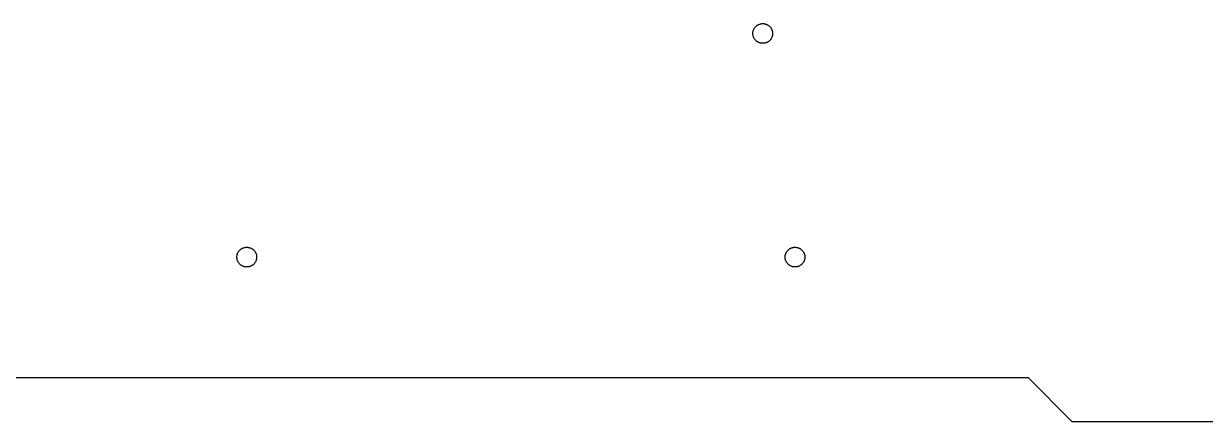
# Model space of a CAD drawing. Header units: metres. Extents: x 4 to 972, y 4 to 512.
# Drawn here: x 165.7 to 327.3, y 4 to 58.5 of the extents above; entities that cross this region are included whole.
import ezdxf

# ---------------------------------------------------------------- set-up
doc = ezdxf.new("R2010")
doc.units = ezdxf.units.M

msp = doc.modelspace()

# ---------------------------------------------------------------- linework, layer by layer
for p, q in [((265.923, 58.172), (265.976, 58.2128)), ((265.976, 58.2128), (266.03, 58.251)), ((266.03, 58.251), (266.086, 58.2865)), ((266.086, 58.2865), (266.143, 58.3191)), ((266.143, 58.3191), (266.203, 58.3489)), ((266.203, 58.3489), (266.263, 58.3758)), ((266.263, 58.3758), (266.325, 58.3996)), ((266.325, 58.3996), (266.388, 58.4204)), ((266.388, 58.4204), (266.452, 58.4381)), ((266.452, 58.4381), (266.517, 58.4526)), ((266.517, 58.4526), (266.582, 58.464)), ((266.582, 58.464), (266.648, 58.4721)), ((266.648, 58.4721), (266.714, 58.4769)), ((266.714, 58.4769), (266.78, 58.4786)), ((266.78, 58.4786), (266.846, 58.4769)), ((266.846, 58.4769), (266.912, 58.4721)), ((266.912, 58.4721), (266.978, 58.464)), ((266.978, 58.464), (267.043, 58.4526)), ((267.043, 58.4526), (267.108, 58.4381)), ((267.108, 58.4381), (267.172, 58.4204)), ((267.172, 58.4204), (267.235, 58.3996)), ((267.235, 58.3996), (267.297, 58.3758)), ((267.297, 58.3758), (267.357, 58.3489)), ((267.357, 58.3489), (267.417, 58.3191)), ((267.417, 58.3191), (267.474, 58.2865)), ((267.474, 58.2865), (267.53, 58.251)), ((267.53, 58.251), (267.584, 58.2128)), ((267.584, 58.2128), (267.637, 58.172)), ((265.43, 57.1282), (265.431, 57.1945)), ((265.431, 57.0619), (265.43, 57.1282)), ((265.431, 57.1945), (265.436, 57.2606)), ((265.436, 56.9958), (265.431, 57.0619)), ((265.436, 57.2606), (265.444, 57.3263)), ((265.444, 56.9301), (265.436, 56.9958)), ((265.444, 57.3263), (265.456, 57.3916)), ((265.456, 56.8647), (265.444, 56.9301)), ((265.456, 57.3916), (265.47, 57.4563)), ((265.47, 56.8001), (265.456, 56.8647)), ((265.47, 57.4563), (265.488, 57.5202)), ((265.488, 56.7362), (265.47, 56.8001)), ((265.488, 57.5202), (265.509, 57.5831)), ((265.509, 56.6733), (265.488, 56.7362)), ((265.509, 57.5831), (265.532, 57.645)), ((265.532, 56.6114), (265.509, 56.6733)), ((265.532, 57.645), (265.559, 57.7056)), ((265.559, 56.5508), (265.532, 56.6114)), ((265.559, 57.7056), (265.589, 57.7648)), ((265.589, 57.7648), (265.622, 57.8224)), ((265.622, 57.8224), (265.657, 57.8784)), ((265.657, 57.8784), (265.695, 57.9326)), ((265.695, 57.9326), (265.736, 57.9849)), ((265.736, 57.9849), (265.779, 58.035)), ((265.779, 58.035), (265.825, 58.0831)), ((265.825, 58.0831), (265.873, 58.1288)), ((265.873, 58.1288), (265.923, 58.172)), ((267.637, 58.172), (267.687, 58.1288)), ((267.687, 58.1288), (267.735, 58.0831)), ((267.735, 58.0831), (267.781, 58.035)), ((267.781, 58.035), (267.824, 57.9849)), ((267.824, 57.9849), (267.865, 57.9326)), ((267.865, 57.9326), (267.903, 57.8784)), ((267.903, 57.8784), (267.938, 57.8224)), ((267.938, 57.8224), (267.971, 57.7648)), ((267.971, 57.7648), (268.001, 57.7056)), ((268.001, 57.7056), (268.028, 57.645)), ((268.028, 56.6114), (268.001, 56.5508)), ((268.028, 57.645), (268.051, 57.5831)), ((268.051, 56.6733), (268.028, 56.6114)), ((268.051, 57.5831), (268.072, 57.5202)), ((268.072, 56.7362), (268.051, 56.6733)), ((268.072, 57.5202), (268.09, 57.4563)), ((268.09, 56.8001), (268.072, 56.7362)), ((268.09, 57.4563), (268.104, 57.3916)), ((268.104, 56.8647), (268.09, 56.8001)), ((268.104, 57.3916), (268.116, 57.3263)), ((268.116, 56.9301), (268.104, 56.8647)), ((268.116, 57.3263), (268.124, 57.2606)), ((268.124, 56.9958), (268.116, 56.9301)), ((268.124, 57.2606), (268.129, 57.1945)), ((268.129, 57.0619), (268.124, 56.9958)), ((268.129, 57.1945), (268.13, 57.1282)), ((268.13, 57.1282), (268.129, 57.0619)), ((265.589, 56.4916), (265.559, 56.5508)), ((265.622, 56.434), (265.589, 56.4916)), ((265.657, 56.378), (265.622, 56.434)), ((265.695, 56.3238), (265.657, 56.378)), ((265.736, 56.2715), (265.695, 56.3238)), ((265.779, 56.2213), (265.736, 56.2715)), ((265.825, 56.1733), (265.779, 56.2213)), ((265.873, 56.1276), (265.825, 56.1733)), ((265.923, 56.0843), (265.873, 56.1276)), ((265.976, 56.0436), (265.923, 56.0843)), ((266.03, 56.0054), (265.976, 56.0436)), ((266.086, 55.9699), (266.03, 56.0054)), ((266.143, 55.9373), (266.086, 55.9699)), ((266.203, 55.9075), (266.143, 55.9373)), ((266.263, 55.8806), (266.203, 55.9075)), ((266.325, 55.8568), (266.263, 55.8806)), ((266.388, 55.836), (266.325, 55.8568)), ((266.452, 55.8183), (266.388, 55.836)), ((266.517, 55.8038), (266.452, 55.8183)), ((266.582, 55.7924), (266.517, 55.8038)), ((266.648, 55.7843), (266.582, 55.7924)), ((266.714, 55.7794), (266.648, 55.7843)), ((266.78, 55.7778), (266.714, 55.7794)), ((266.846, 55.7794), (266.78, 55.7778)), ((266.912, 55.7843), (266.846, 55.7794)), ((266.978, 55.7924), (266.912, 55.7843)), ((267.043, 55.8038), (266.978, 55.7924)), ((267.108, 55.8183), (267.043, 55.8038)), ((267.172, 55.836), (267.108, 55.8183)), ((267.235, 55.8568), (267.172, 55.836)), ((267.297, 55.8806), (267.235, 55.8568)), ((267.357, 55.9075), (267.297, 55.8806)), ((267.417, 55.9373), (267.357, 55.9075)), ((267.474, 55.9699), (267.417, 55.9373)), ((267.53, 56.0054), (267.474, 55.9699)), ((267.584, 56.0436), (267.53, 56.0054)), ((267.637, 56.0843), (267.584, 56.0436)), ((267.687, 56.1276), (267.637, 56.0843)), ((267.735, 56.1733), (267.687, 56.1276)), ((267.781, 56.2213), (267.735, 56.1733)), ((267.824, 56.2715), (267.781, 56.2213)), ((267.865, 56.3238), (267.824, 56.2715)), ((267.903, 56.378), (267.865, 56.3238)), ((267.938, 56.434), (267.903, 56.378)), ((267.971, 56.4916), (267.938, 56.434)), ((268.001, 56.5508), (267.971, 56.4916)), ((195.239, 27.4548), (195.287, 27.5005)), ((195.287, 27.5005), (195.337, 27.5439)), ((195.337, 27.5439), (195.389, 27.5846)), ((195.389, 27.5846), (195.443, 27.6228)), ((195.443, 27.6228), (195.499, 27.6582)), ((195.499, 27.6582), (195.557, 27.6909)), ((195.557, 27.6909), (195.616, 27.7207)), ((195.616, 27.7207), (195.677, 27.7476)), ((195.677, 27.7476), (195.738, 27.7714)), ((195.738, 27.7714), (195.801, 27.7922)), ((195.801, 27.7922), (195.865, 27.8099)), ((195.865, 27.8099), (195.93, 27.8244)), ((195.93, 27.8244), (195.995, 27.8358)), ((195.995, 27.8358), (196.061, 27.8439)), ((196.061, 27.8439), (196.127, 27.8487)), ((196.127, 27.8487), (196.193, 27.8504)), ((196.193, 27.8504), (196.26, 27.8487)), ((196.26, 27.8487), (196.326, 27.8439)), ((196.326, 27.8439), (196.392, 27.8358)), ((196.392, 27.8358), (196.457, 27.8244)), ((196.457, 27.8244), (196.521, 27.8099)), ((196.521, 27.8099), (196.585, 27.7922)), ((196.585, 27.7922), (196.648, 27.7714)), ((196.648, 27.7714), (196.71, 27.7476)), ((196.71, 27.7476), (196.771, 27.7207)), ((196.771, 27.7207), (196.83, 27.6909)), ((196.83, 27.6909), (196.888, 27.6582)), ((196.888, 27.6582), (196.944, 27.6228)), ((196.944, 27.6228), (196.998, 27.5846)), ((196.998, 27.5846), (197.05, 27.5439)), ((197.05, 27.5439), (197.1, 27.5005)), ((197.1, 27.5005), (197.148, 27.4548)), ((270.239, 27.4548), (270.287, 27.5005)), ((270.287, 27.5005), (270.337, 27.5439)), ((270.337, 27.5439), (270.389, 27.5846)), ((270.389, 27.5846), (270.443, 27.6228)), ((270.443, 27.6228), (270.499, 27.6582)), ((270.499, 27.6582), (270.557, 27.6909)), ((270.557, 27.6909), (270.616, 27.7207)), ((270.616, 27.7207), (270.677, 27.7476)), ((270.677, 27.7476), (270.738, 27.7714)), ((270.738, 27.7714), (270.801, 27.7922)), ((270.801, 27.7922), (270.865, 27.8099)), ((270.865, 27.8099), (270.93, 27.8244)), ((270.93, 27.8244), (270.995, 27.8358)), ((270.995, 27.8358), (271.061, 27.8439)), ((271.061, 27.8439), (271.127, 27.8487)), ((271.127, 27.8487), (271.193, 27.8504)), ((271.193, 27.8504), (271.26, 27.8487)), ((271.26, 27.8487), (271.326, 27.8439)), ((271.326, 27.8439), (271.392, 27.8358)), ((271.392, 27.8358), (271.457, 27.8244)), ((271.457, 27.8244), (271.521, 27.8099)), ((271.521, 27.8099), (271.585, 27.7922)), ((271.585, 27.7922), (271.648, 27.7714)), ((271.648, 27.7714), (271.71, 27.7476)), ((271.71, 27.7476), (271.771, 27.7207)), ((271.771, 27.7207), (271.83, 27.6909)), ((271.83, 27.6909), (271.888, 27.6582)), ((271.888, 27.6582), (271.944, 27.6228)), ((271.944, 27.6228), (271.998, 27.5846)), ((271.998, 27.5846), (272.05, 27.5439)), ((272.05, 27.5439), (272.1, 27.5005)), ((272.1, 27.5005), (272.148, 27.4548)), ((194.843, 26.5), (194.845, 26.5663)), ((194.845, 26.4337), (194.843, 26.5)), ((194.845, 26.5663), (194.85, 26.6324)), ((194.85, 26.3676), (194.845, 26.4337)), ((194.85, 26.6324), (194.858, 26.6981)), ((194.858, 26.3018), (194.85, 26.3676)), ((194.858, 26.6981), (194.869, 26.7634)), ((194.869, 26.2365), (194.858, 26.3018)), ((194.869, 26.7634), (194.883, 26.8281)), ((194.883, 26.1719), (194.869, 26.2365)), ((194.883, 26.8281), (194.901, 26.892)), ((194.901, 26.108), (194.883, 26.1719)), ((194.901, 26.892), (194.922, 26.9549)), ((194.922, 26.0451), (194.901, 26.108)), ((194.922, 26.9549), (194.946, 27.0168)), ((194.946, 25.9832), (194.922, 26.0451)), ((194.946, 27.0168), (194.973, 27.0773)), ((194.973, 25.9226), (194.946, 25.9832)), ((194.973, 27.0773), (195.002, 27.1366)), ((195.002, 25.8634), (194.973, 25.9226)), ((195.002, 27.1366), (195.035, 27.1942)), ((195.035, 27.1942), (195.071, 27.2502)), ((195.071, 27.2502), (195.109, 27.3044)), ((195.109, 27.3044), (195.15, 27.3567)), ((195.15, 27.3567), (195.193, 27.4068)), ((195.193, 27.4068), (195.239, 27.4548)), ((197.148, 27.4548), (197.194, 27.4068)), ((197.194, 27.4068), (197.237, 27.3567)), ((197.237, 27.3567), (197.278, 27.3044)), ((197.278, 27.3044), (197.316, 27.2502)), ((197.316, 27.2502), (197.352, 27.1942)), ((197.352, 27.1942), (197.384, 27.1366)), ((197.384, 27.1366), (197.414, 27.0773)), ((197.414, 25.9226), (197.384, 25.8634)), ((197.414, 27.0773), (197.441, 27.0168)), ((197.441, 25.9832), (197.414, 25.9226)), ((197.441, 27.0168), (197.465, 26.9549)), ((197.465, 26.0451), (197.441, 25.9832)), ((197.465, 26.9549), (197.486, 26.892)), ((197.486, 26.108), (197.465, 26.0451)), ((197.486, 26.892), (197.503, 26.8281)), ((197.503, 26.1719), (197.486, 26.108)), ((197.503, 26.8281), (197.518, 26.7634)), ((197.518, 26.2365), (197.503, 26.1719)), ((197.518, 26.7634), (197.529, 26.6981)), ((197.529, 26.3018), (197.518, 26.2365)), ((197.529, 26.6981), (197.537, 26.6324)), ((197.537, 26.3676), (197.529, 26.3018)), ((197.537, 26.6324), (197.542, 26.5663)), ((197.542, 26.4337), (197.537, 26.3676)), ((197.542, 26.5663), (197.544, 26.5)), ((197.544, 26.5), (197.542, 26.4337)), ((269.843, 26.5), (269.845, 26.5663)), ((269.845, 26.4337), (269.843, 26.5)), ((269.845, 26.5663), (269.85, 26.6324)), ((269.85, 26.3676), (269.845, 26.4337)), ((269.85, 26.6324), (269.858, 26.6981)), ((269.858, 26.3018), (269.85, 26.3676)), ((269.858, 26.6981), (269.869, 26.7634)), ((269.869, 26.2365), (269.858, 26.3018)), ((269.869, 26.7634), (269.883, 26.8281)), ((269.883, 26.1719), (269.869, 26.2365)), ((269.883, 26.8281), (269.901, 26.892)), ((269.901, 26.108), (269.883, 26.1719)), ((269.901, 26.892), (269.922, 26.9549)), ((269.922, 26.0451), (269.901, 26.108)), ((269.922, 26.9549), (269.946, 27.0168)), ((269.946, 25.9832), (269.922, 26.0451)), ((269.946, 27.0168), (269.973, 27.0773)), ((269.973, 25.9226), (269.946, 25.9832)), ((269.973, 27.0773), (270.002, 27.1366)), ((270.002, 25.8634), (269.973, 25.9226)), ((270.002, 27.1366), (270.035, 27.1942)), ((270.035, 27.1942), (270.071, 27.2502)), ((270.071, 27.2502), (270.109, 27.3044)), ((270.109, 27.3044), (270.15, 27.3567)), ((270.15, 27.3567), (270.193, 27.4068)), ((270.193, 27.4068), (270.239, 27.4548)), ((272.148, 27.4548), (272.194, 27.4068)), ((272.194, 27.4068), (272.237, 27.3567)), ((272.237, 27.3567), (272.278, 27.3044)), ((272.278, 27.3044), (272.316, 27.2502)), ((272.316, 27.2502), (272.352, 27.1942)), ((272.352, 27.1942), (272.384, 27.1366)), ((272.384, 27.1366), (272.414, 27.0773)), ((272.414, 25.9226), (272.384, 25.8634)), ((272.414, 27.0773), (272.441, 27.0168)), ((272.441, 25.9832), (272.414, 25.9226)), ((272.441, 27.0168), (272.465, 26.9549)), ((272.465, 26.0451), (272.441, 25.9832)), ((272.465, 26.9549), (272.486, 26.892)), ((272.486, 26.108), (272.465, 26.0451)), ((272.486, 26.892), (272.503, 26.8281)), ((272.503, 26.1719), (272.486, 26.108)), ((272.503, 26.8281), (272.518, 26.7634)), ((272.518, 26.2365), (272.503, 26.1719)), ((272.518, 26.7634), (272.529, 26.6981)), ((272.529, 26.3018), (272.518, 26.2365)), ((272.529, 26.6981), (272.537, 26.6324)), ((272.537, 26.3676), (272.529, 26.3018)), ((272.537, 26.6324), (272.542, 26.5663)), ((272.542, 26.4337), (272.537, 26.3676)), ((272.542, 26.5663), (272.544, 26.5)), ((272.544, 26.5), (272.542, 26.4337)), ((195.035, 25.8058), (195.002, 25.8634)), ((195.071, 25.7498), (195.035, 25.8058)), ((195.109, 25.6956), (195.071, 25.7498)), ((195.15, 25.6433), (195.109, 25.6956)), ((195.193, 25.5931), (195.15, 25.6433)), ((195.239, 25.5451), (195.193, 25.5931)), ((195.287, 25.4994), (195.239, 25.5451)), ((195.337, 25.4561), (195.287, 25.4994)), ((195.389, 25.4154), (195.337, 25.4561)), ((195.443, 25.3772), (195.389, 25.4154)), ((195.499, 25.3417), (195.443, 25.3772)), ((195.557, 25.3091), (195.499, 25.3417)), ((195.616, 25.2793), (195.557, 25.3091)), ((195.677, 25.2524), (195.616, 25.2793)), ((195.738, 25.2286), (195.677, 25.2524)), ((195.801, 25.2078), (195.738, 25.2286)), ((195.865, 25.1901), (195.801, 25.2078)), ((195.93, 25.1756), (195.865, 25.1901)), ((195.995, 25.1642), (195.93, 25.1756)), ((196.061, 25.1561), (195.995, 25.1642)), ((196.127, 25.1512), (196.061, 25.1561)), ((196.193, 25.1496), (196.127, 25.1512)), ((196.26, 25.1512), (196.193, 25.1496)), ((196.326, 25.1561), (196.26, 25.1512)), ((196.392, 25.1642), (196.326, 25.1561)), ((196.457, 25.1756), (196.392, 25.1642)), ((196.521, 25.1901), (196.457, 25.1756)), ((196.585, 25.2078), (196.521, 25.1901)), ((196.648, 25.2286), (196.585, 25.2078)), ((196.71, 25.2524), (196.648, 25.2286)), ((196.771, 25.2793), (196.71, 25.2524)), ((196.83, 25.3091), (196.771, 25.2793)), ((196.888, 25.3417), (196.83, 25.3091)), ((196.944, 25.3772), (196.888, 25.3417)), ((196.998, 25.4154), (196.944, 25.3772)), ((197.05, 25.4561), (196.998, 25.4154)), ((197.1, 25.4994), (197.05, 25.4561)), ((197.148, 25.5451), (197.1, 25.4994)), ((197.194, 25.5931), (197.148, 25.5451)), ((197.237, 25.6433), (197.194, 25.5931)), ((197.278, 25.6956), (197.237, 25.6433)), ((197.316, 25.7498), (197.278, 25.6956)), ((197.352, 25.8058), (197.316, 25.7498)), ((197.384, 25.8634), (197.352, 25.8058)), ((270.035, 25.8058), (270.002, 25.8634)), ((270.071, 25.7498), (270.035, 25.8058)), ((270.109, 25.6956), (270.071, 25.7498)), ((270.15, 25.6433), (270.109, 25.6956)), ((270.193, 25.5931), (270.15, 25.6433)), ((270.239, 25.5451), (270.193, 25.5931)), ((270.287, 25.4994), (270.239, 25.5451)), ((270.337, 25.4561), (270.287, 25.4994)), ((270.389, 25.4154), (270.337, 25.4561)), ((270.443, 25.3772), (270.389, 25.4154)), ((270.499, 25.3417), (270.443, 25.3772)), ((270.557, 25.3091), (270.499, 25.3417)), ((270.616, 25.2793), (270.557, 25.3091)), ((270.677, 25.2524), (270.616, 25.2793)), ((270.738, 25.2286), (270.677, 25.2524)), ((270.801, 25.2078), (270.738, 25.2286)), ((270.865, 25.1901), (270.801, 25.2078)), ((270.93, 25.1756), (270.865, 25.1901)), ((270.995, 25.1642), (270.93, 25.1756)), ((271.061, 25.1561), (270.995, 25.1642)), ((271.127, 25.1512), (271.061, 25.1561)), ((271.193, 25.1496), (271.127, 25.1512)), ((271.26, 25.1512), (271.193, 25.1496)), ((271.326, 25.1561), (271.26, 25.1512)), ((271.392, 25.1642), (271.326, 25.1561)), ((271.457, 25.1756), (271.392, 25.1642)), ((271.521, 25.1901), (271.457, 25.1756)), ((271.585, 25.2078), (271.521, 25.1901)), ((271.648, 25.2286), (271.585, 25.2078)), ((271.71, 25.2524), (271.648, 25.2286)), ((271.771, 25.2793), (271.71, 25.2524)), ((271.83, 25.3091), (271.771, 25.2793)), ((271.888, 25.3417), (271.83, 25.3091)), ((271.944, 25.3772), (271.888, 25.3417)), ((271.998, 25.4154), (271.944, 25.3772)), ((272.05, 25.4561), (271.998, 25.4154)), ((272.1, 25.4994), (272.05, 25.4561)), ((272.148, 25.5451), (272.1, 25.4994)), ((272.194, 25.5931), (272.148, 25.5451)), ((272.237, 25.6433), (272.194, 25.5931)), ((272.278, 25.6956), (272.237, 25.6433)), ((272.316, 25.7498), (272.278, 25.6956)), ((272.352, 25.8058), (272.316, 25.7498)), ((272.384, 25.8634), (272.352, 25.8058)), ((60.9117, 10), (303.088, 10)), ((303.088, 10), (309.088, 4)), ((309.088, 4), (354, 4))]:
    msp.add_line(p, q)

doc.saveas('drawing.dxf')
